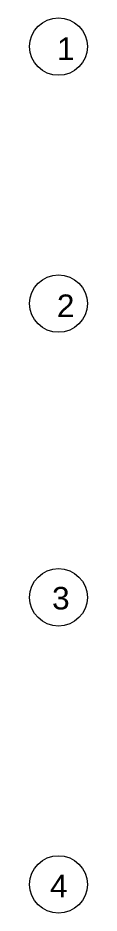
# Model space of a CAD drawing. Header units: millimetres. Extents: x 1526 to 31626, y -4643 to 9189.
# Drawn here: x 21155 to 21231, y 1115 to 2308 of the extents above; entities that cross this region are included whole.
import ezdxf

# ---------------------------------------------------------------- set-up
doc = ezdxf.new("R2010")
doc.units = ezdxf.units.MM
doc.styles.get("Standard").update_dxf_attribs({"font": 'arial.ttf'})

msp = doc.modelspace()

# ---------------------------------------------------------------- linework, layer by layer
at = {"lineweight": 13}
for centre in [(21193.20497, 2269.40255), (21193.20497, 1926.95224), (21193.20497, 1535.51179), (21193.20497, 1152.98751)]:
    msp.add_circle(centre, 38.24936, dxfattribs=at)

# ---------------------------------------------------------------- texts
for s, p in [('1', (21191.08506, 2251.54351)), ('2', (21191.08506, 1909.0932)), ('3', (21184.66996, 1519.37167)), ('4', (21182.01721, 1135.9218))]:
    msp.add_text(s, height=30, dxfattribs=at).set_placement(p)

doc.saveas('drawing.dxf')
